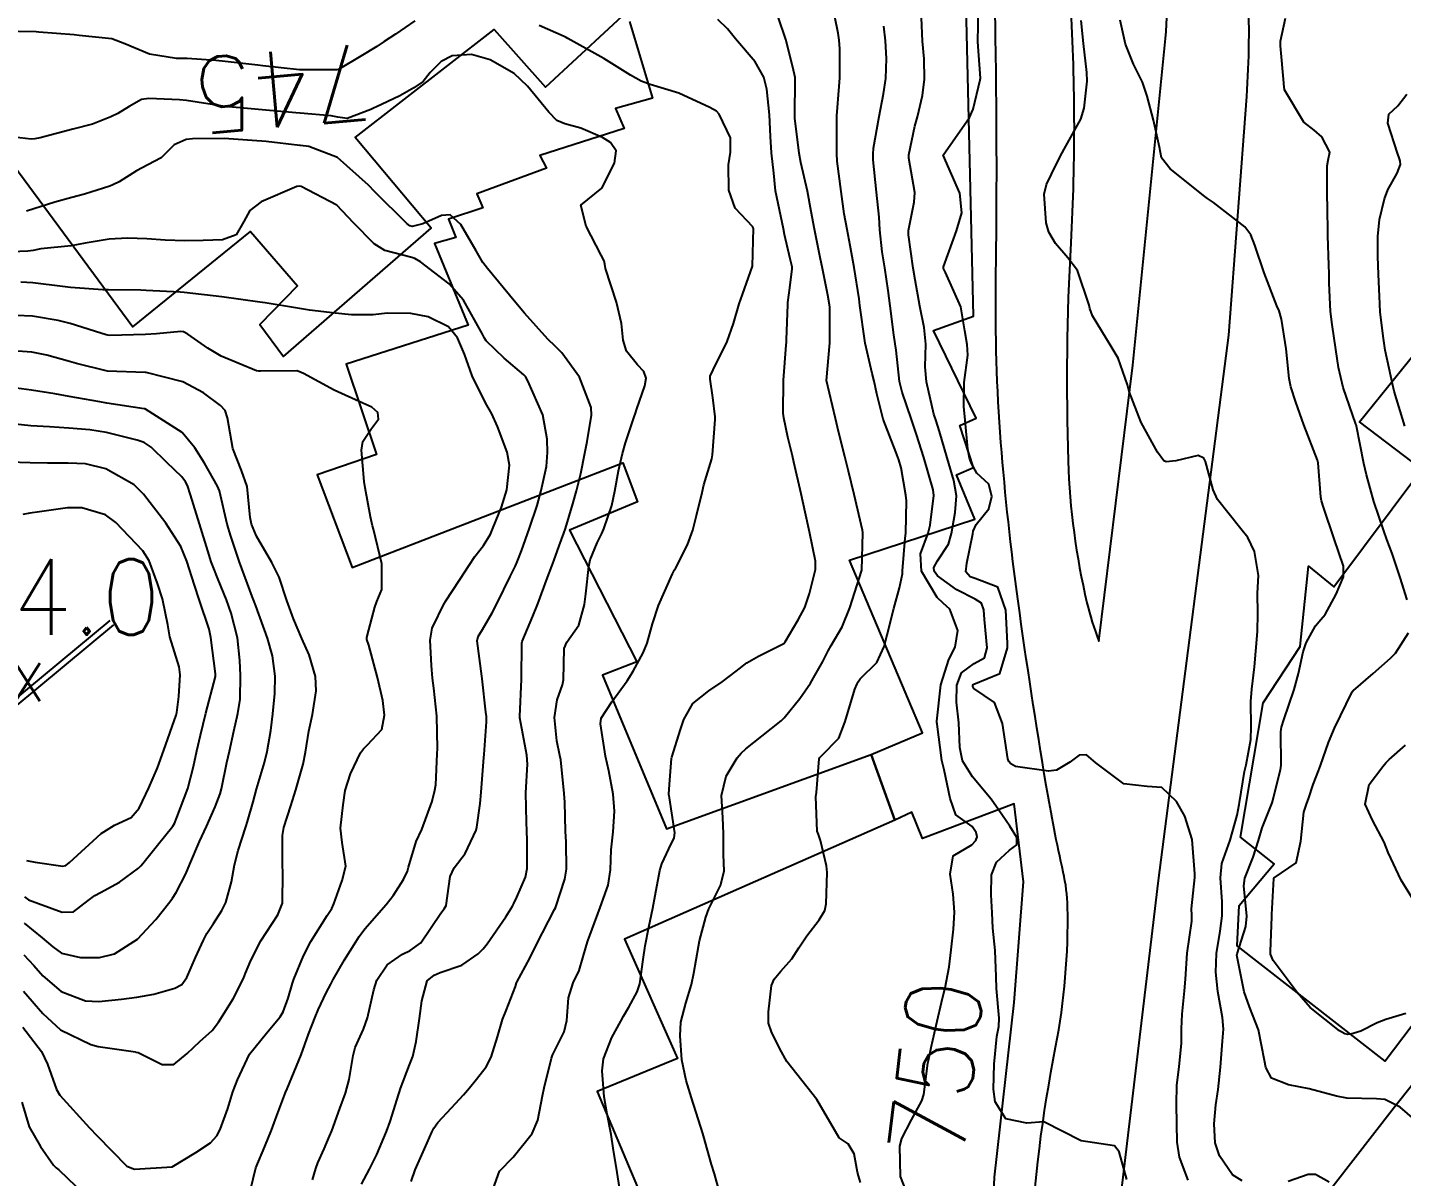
# Model space of a CAD drawing. Header units: metres. Extents: x 318500 to 325275, y 7408834 to 7428799.
# Drawn here: x 320211.8 to 320284.4, y 7410781.4 to 7410842.1 of the extents above; entities that cross this region are included whole.
import ezdxf
from ezdxf.enums import TextEntityAlignment as Align

# ---------------------------------------------------------------- set-up
doc = ezdxf.new("R2010")
doc.units = ezdxf.units.M
doc.header["$MEASUREMENT"] = 0
for name, color, linetype in [('Canaleta de Drenagem', 151, 'Continuous'), ('Cotas', 45, 'Continuous'), ('Curvas de Nivel 1m', 11, 'Continuous'), ('Curvas de Nivel 5m', 15, 'Continuous'), ('Edificações', 30, 'Continuous'), ('Linha Férrea', 20, 'Continuous'), ('Pontos Cotados', 45, 'Continuous'), ('Vias Primárias', 230, 'Continuous')]:
    doc.layers.add(name, color=color, linetype=linetype)
doc.styles.add('Style-STANDARD', font='STANDARD.shx')

# ---------------------------------------------------------------- blocks, each defined once
blk = doc.blocks.new('ELVTXT_87')
at = {"layer": 'Pontos Cotados', "linetype": 'Continuous', "style": 'Style-STANDARD'}
for s, height, p in [('734.0', 4, (0, 4)), ('x', 3, (0, 0))]:
    blk.add_text(s, height=height, dxfattribs=at).set_placement(p, align=Align.MIDDLE_CENTER)

msp = doc.modelspace()

# ---------------------------------------------------------------- linework, layer by layer
at = {"layer": 'Canaleta de Drenagem'}
for points in [[(320051.696, 7410943.425), (320053.393, 7410941.489), (320066.272, 7410926.663), (320080.621, 7410912.046), (320090.911, 7410901.907), (320109.28, 7410883.31), (320132.763, 7410859.36), (320142.417, 7410849.968, 0.059614), (320145.824, 7410847.365, -0.096433), (320148.149, 7410845.302), (320151.803, 7410841.344), (320162.538, 7410829.332), (320165.704, 7410826.013, 0.130609), (320166.809, 7410825.337, -0.093382), (320172.954, 7410822.171), (320174.221, 7410821.199), (320182.26, 7410815.364), (320187.71, 7410809.771), (320195.302, 7410801.585), (320198.63, 7410797.784, 0.383565), (320200.343, 7410797.58), (320216.2, 7410810.742)], [(320051.471, 7410943.227), (320053.167, 7410941.291), (320066.052, 7410926.459), (320080.409, 7410911.834), (320090.699, 7410901.694), (320109.066, 7410883.1), (320132.552, 7410859.148), (320142.208, 7410849.753, 0.059614), (320145.672, 7410847.106, -0.096877), (320147.919, 7410845.109), (320151.581, 7410841.142), (320162.317, 7410829.128), (320165.487, 7410825.806, 0.130609), (320166.723, 7410825.049, -0.093398), (320172.771, 7410821.934), (320174.042, 7410820.959), (320182.063, 7410815.136), (320187.493, 7410809.565), (320195.079, 7410801.384), (320198.405, 7410797.587, 0.385824), (320200.526, 7410797.342), (320216.392, 7410810.511)]]:
    msp.add_lwpolyline(points, format="xyb", dxfattribs=at)
at = {"layer": 'Curvas de Nivel 1m', "flags": 128}
for points, elevation in [([(320255.853, 7410781.036), (320255.748, 7410781.396), (320255.7, 7410781.595), (320255.512, 7410782.561), (320255.194, 7410783.082), (320254.733, 7410783.412), (320253.55, 7410785.43), (320251.969, 7410787.446), (320251.587, 7410788.107), (320251.145, 7410789.006), (320250.983, 7410789.459), (320250.997, 7410790.071), (320251.154, 7410791.457), (320251.299, 7410791.791), (320251.641, 7410792.209), (320252.228, 7410792.868), (320252.595, 7410793.441), (320253.019, 7410794.084), (320253.675, 7410794.929), (320253.967, 7410795.426), (320254.034, 7410795.774), (320254.097, 7410797.424), (320254.064, 7410797.773), (320253.735, 7410799.12), (320253.629, 7410799.431), (320253.562, 7410799.611), (320253.494, 7410801.433), (320253.532, 7410801.664), (320253.672, 7410803.431), (320253.709, 7410803.513), (320253.792, 7410803.596), (320254.7, 7410804.524), (320255.048, 7410805.412), (320255.549, 7410807.116), (320255.675, 7410807.402), (320255.729, 7410807.514), (320255.844, 7410807.656), (320256.714, 7410808.53), (320257.095, 7410809.382), (320257.265, 7410809.993), (320257.61, 7410811.374), (320257.911, 7410812.475), (320258.077, 7410813.21), (320258.079, 7410813.368), (320258.213, 7410815.101), (320258.24, 7410815.367), (320258.277, 7410817.065), (320258.257, 7410817.367), (320257.995, 7410818.823), (320257.871, 7410819.245), (320257.832, 7410819.373), (320257.725, 7410819.654), (320257.048, 7410821.385), (320256.712, 7410822.728), (320256.567, 7410823.392), (320256.473, 7410823.803), (320256.102, 7410825.4), (320256.082, 7410825.525), (320255.823, 7410827.404), (320255.777, 7410827.743), (320255.517, 7410829.409), (320255.31, 7410830.571), (320255.14, 7410831.415), (320254.995, 7410832.24), (320254.823, 7410833.42), (320254.617, 7410835.021), (320254.601, 7410835.424), (320254.606, 7410835.807), (320254.598, 7410837.425), (320254.721, 7410838.966), (320254.761, 7410839.423), (320254.761, 7410840.955), (320254.728, 7410841.424), (320254.669, 7410841.789), (320254.346, 7410843.43)], 749), ([(320273.174, 7410781.165), (320272.717, 7410782.376), (320272.594, 7410783.174), (320272.572, 7410784.137), (320272.548, 7410785.175), (320272.573, 7410786.167), (320272.69, 7410787.173), (320272.812, 7410788.392), (320272.819, 7410789.172), (320272.841, 7410789.942), (320272.975, 7410791.17), (320273.019, 7410791.79), (320273.12, 7410793.168), (320273.362, 7410794.849), (320273.367, 7410795.165), (320273.342, 7410795.508), (320273.511, 7410797.163), (320273.524, 7410797.352), (320273.37, 7410799.166), (320272.99, 7410800.409), (320272.546, 7410801.178), (320271.771, 7410801.921), (320270.993, 7410801.976), (320269.774, 7410802.122), (320268.295, 7410803.232), (320267.796, 7410803.648), (320267.405, 7410803.636), (320266.916, 7410803.253), (320266.217, 7410802.83), (320265.783, 7410802.787), (320264.046, 7410803.027), (320263.788, 7410803.176), (320263.688, 7410803.292), (320263.644, 7410803.44), (320263.351, 7410805.297), (320262.939, 7410806.411), (320261.838, 7410807.148), (320261.782, 7410807.264), (320261.781, 7410807.321), (320261.798, 7410807.364), (320261.841, 7410807.387), (320263.207, 7410807.942), (320263.629, 7410809.294), (320263.619, 7410809.549), (320263.537, 7410811.295), (320263.113, 7410812.503), (320261.916, 7410812.966), (320261.654, 7410813.06), (320261.422, 7410813.327), (320261.468, 7410813.786), (320261.781, 7410815.323), (320261.809, 7410815.465), (320261.958, 7410815.823), (320262.629, 7410816.651), (320262.797, 7410817.308), (320262.626, 7410817.95), (320261.992, 7410818.529), (320261.713, 7410819.04), (320261.621, 7410819.326), (320261.527, 7410819.807), (320261.384, 7410821.33), (320261.315, 7410822.056), (320261.332, 7410823.331), (320261.521, 7410824.775), (320261.497, 7410825.329), (320261.371, 7410826.05), (320261.16, 7410827.334), (320260.338, 7410829.146), (320260.232, 7410829.349), (320260.234, 7410829.442), (320260.929, 7410831.338), (320261.206, 7410832.303), (320261.096, 7410833.336), (320260.22, 7410835.35), (320261.604, 7410837.33), (320261.806, 7410837.767), (320262.178, 7410839.321), (320262.186, 7410839.407), (320262.051, 7410841.324), (320262.096, 7410843.102)], 752), ([(320232.307, 7410842.44), (320231.275, 7410841.735), (320230.691, 7410841.348), (320230.29, 7410841.092), (320229.459, 7410840.582), (320228.272, 7410839.874), (320228.188, 7410839.855), (320226.271, 7410839.848), (320226.217, 7410839.854), (320224.274, 7410840.068), (320224.008, 7410840.098), (320222.277, 7410840.296), (320221.782, 7410840.353), (320220.279, 7410840.455), (320219.713, 7410840.454), (320218.281, 7410840.676), (320216.981, 7410841.232), (320216.293, 7410841.495), (320214.576, 7410841.676), (320214.296, 7410841.696), (320212.443, 7410841.842), (320212.298, 7410841.853), (320210.405, 7410841.903)], 746), ([(320243.28, 7410779.756), (320243.003, 7410781.567), (320242.792, 7410782.85), (320242.674, 7410783.573), (320242.463, 7410784.649), (320242.309, 7410785.579), (320242.199, 7410786.952), (320242.269, 7410787.58), (320242.72, 7410788.702), (320243.192, 7410789.566), (320243.336, 7410789.832), (320243.611, 7410790.311), (320244.053, 7410791.124), (320244.19, 7410791.552), (320244.374, 7410792.824), (320244.478, 7410793.548), (320244.669, 7410794.544), (320244.881, 7410795.542), (320245.011, 7410796.219), (320245.253, 7410797.537), (320245.362, 7410797.888), (320245.727, 7410798.671), (320246.005, 7410799.259), (320246.035, 7410799.527), (320245.758, 7410801.369), (320245.735, 7410801.506), (320245.732, 7410801.53), (320245.731, 7410801.56), (320245.768, 7410802.08), (320245.868, 7410803.45), (320245.883, 7410803.529), (320246.348, 7410804.988), (320246.523, 7410805.523), (320246.99, 7410806.357), (320247.835, 7410807.037), (320248.539, 7410807.5), (320249.275, 7410808.062), (320249.855, 7410808.503), (320250.466, 7410808.866), (320251.668, 7410809.453), (320251.798, 7410809.524), (320251.872, 7410809.614), (320252.558, 7410810.775), (320252.91, 7410811.44), (320253.165, 7410812.18), (320253.469, 7410813.435), (320253.474, 7410813.888), (320253.155, 7410815.438), (320252.924, 7410816.482), (320252.711, 7410817.443), (320252.328, 7410819.115), (320252.251, 7410819.447), (320252.015, 7410820.431), (320251.8, 7410821.453), (320251.775, 7410821.713), (320251.784, 7410823.454), (320251.918, 7410825.292), (320251.936, 7410825.452), (320251.949, 7410825.585), (320252.009, 7410827.452), (320252.015, 7410827.548), (320252.123, 7410828.336), (320252.245, 7410829.343), (320252.235, 7410829.449), (320252.144, 7410829.858), (320251.844, 7410831.142), (320251.787, 7410831.456), (320251.498, 7410832.779), (320251.358, 7410833.462), (320251.278, 7410834.389), (320251.157, 7410835.466), (320251.095, 7410836.334), (320251.046, 7410837.468), (320250.901, 7410838.83), (320250.741, 7410839.473), (320250.282, 7410840.271), (320249.246, 7410841.496), (320248.823, 7410842.02), (320248.31, 7410842.51)], 747), ([(320248.385, 7410780.598), (320248.132, 7410781.501), (320247.988, 7410781.986), (320247.56, 7410783.509), (320247.522, 7410783.636), (320246.927, 7410785.516), (320246.642, 7410786.441), (320246.417, 7410787.522), (320246.319, 7410788.796), (320246.359, 7410789.522), (320246.615, 7410790.52), (320246.927, 7410791.517), (320247.052, 7410792.103), (320247.294, 7410793.514), (320247.354, 7410793.822), (320247.676, 7410795.063), (320247.838, 7410795.508), (320248.451, 7410796.746), (320248.646, 7410797.496), (320248.614, 7410798.387), (320248.613, 7410799.497), (320248.577, 7410800.326), (320248.505, 7410801.499), (320248.754, 7410802.517), (320249.342, 7410803.487), (320249.545, 7410803.733), (320249.797, 7410803.964), (320250.633, 7410804.642), (320251.663, 7410805.452), (320251.821, 7410805.6), (320252.65, 7410806.624), (320253.207, 7410807.436), (320253.446, 7410807.834), (320253.857, 7410808.582), (320254.146, 7410809.145), (320254.309, 7410809.423), (320254.885, 7410810.415), (320255.286, 7410811.409), (320255.92, 7410813.4), (320255.975, 7410815.374), (320255.972, 7410815.4), (320255.952, 7410815.522), (320255.515, 7410817.407), (320255.218, 7410818.638), (320255.024, 7410819.415), (320254.699, 7410820.741), (320254.534, 7410821.422), (320254.06, 7410823.43), (320254.225, 7410825.428), (320254.232, 7410827.304), (320254.22, 7410827.428), (320254.118, 7410827.945), (320253.822, 7410829.433), (320253.739, 7410829.839), (320253.425, 7410831.437), (320253.253, 7410832.36), (320253.053, 7410833.441), (320252.702, 7410834.956), (320252.61, 7410835.446), (320252.382, 7410837.305), (320252.375, 7410837.449), (320252.401, 7410839.315), (320252.394, 7410839.449), (320252.278, 7410840.001), (320251.907, 7410841.456), (320251.498, 7410842.648)], 748), ([(320269.918, 7410781.206), (320269.515, 7410782.668), (320269.278, 7410782.974), (320267.52, 7410783.24), (320265.535, 7410784.254), (320264.641, 7410784.171), (320263.537, 7410784.404), (320262.968, 7410785.299), (320262.879, 7410785.981), (320262.922, 7410787.3), (320263.064, 7410788.767), (320263.16, 7410789.297), (320263.178, 7410789.725), (320263.04, 7410791.299), (320263.017, 7410791.921), (320262.966, 7410793.3), (320262.85, 7410794.48), (320262.807, 7410795.303), (320262.755, 7410796.243), (320262.778, 7410797.304), (320263.046, 7410797.975), (320263.73, 7410798.612), (320264.122, 7410798.899), (320264.114, 7410799.286), (320263.746, 7410799.87), (320263.169, 7410800.714), (320262.764, 7410801.305), (320261.778, 7410802.493), (320261.242, 7410803.328), (320261.094, 7410804.037), (320261.044, 7410805.332), (320260.922, 7410806.425), (320260.942, 7410807.333), (320261.192, 7410807.988), (320261.857, 7410808.469), (320262.398, 7410808.776), (320262.542, 7410809.31), (320262.411, 7410810.794), (320262.377, 7410811.313), (320262.252, 7410811.663), (320261.906, 7410811.872), (320260.946, 7410812.37), (320259.918, 7410813.102), (320259.742, 7410813.352), (320259.735, 7410813.54), (320259.928, 7410813.897), (320260.497, 7410814.786), (320260.662, 7410815.339), (320260.85, 7410816.454), (320260.928, 7410817.336), (320260.792, 7410818.141), (320260.44, 7410819.343), (320260.021, 7410820.744), (320259.825, 7410821.352), (320259.729, 7410821.659), (320259.335, 7410823.357), (320259.269, 7410824.157), (320259.305, 7410825.358), (320259.217, 7410826.235), (320258.984, 7410827.361), (320258.737, 7410828.758), (320258.644, 7410829.365), (320258.391, 7410831.134), (320258.394, 7410831.368), (320258.692, 7410832.855), (320258.715, 7410833.365), (320258.403, 7410835.182), (320258.402, 7410835.368), (320258.73, 7410836.87), (320258.86, 7410837.364), (320259.122, 7410838.496), (320259.23, 7410839.36), (320259.214, 7410840.433), (320259.134, 7410841.362), (320259.079, 7410842.596)], 751), ([(320276.012, 7410781.125), (320275.503, 7410781.445), (320274.822, 7410782.45), (320274.59, 7410783.144), (320274.532, 7410784.149), (320274.634, 7410785.144), (320274.753, 7410785.951), (320274.871, 7410787.141), (320274.972, 7410788.517), (320275.028, 7410789.139), (320274.979, 7410789.77), (320274.726, 7410791.144), (320274.622, 7410792.169), (320274.672, 7410793.145), (320274.851, 7410794.321), (320274.96, 7410795.141), (320274.958, 7410795.874), (320274.873, 7410797.143), (320274.953, 7410797.91), (320275.381, 7410799.135), (320275.753, 7410800.463), (320275.865, 7410801.023), (320275.882, 7410801.129), (320276.148, 7410802.763), (320276.224, 7410803.126), (320276.477, 7410804.456), (320276.498, 7410805.123), (320276.486, 7410806.471), (320276.539, 7410807.123), (320276.677, 7410808.303), (320276.749, 7410809.121), (320276.835, 7410810.172), (320276.855, 7410811.12), (320276.836, 7410812.196), (320276.875, 7410813.12), (320276.665, 7410814.397), (320276.325, 7410815.126), (320275.957, 7410815.588), (320274.725, 7410817.149), (320274.487, 7410817.655), (320274.089, 7410819.159), (320274.002, 7410819.325), (320273.703, 7410819.466), (320272.518, 7410819.182), (320271.999, 7410819.13), (320271.882, 7410819.191), (320271.552, 7410819.649), (320270.678, 7410821.204), (320270.055, 7410822.847), (320269.967, 7410823.211), (320269.474, 7410824.619), (320269.101, 7410825.225), (320268.104, 7410826.858), (320267.975, 7410827.242), (320267.933, 7410827.423), (320267.311, 7410829.252), (320266.809, 7410829.923), (320266.154, 7410830.674), (320265.812, 7410831.273), (320265.671, 7410831.771), (320265.557, 7410833.276), (320265.681, 7410833.792), (320266.214, 7410834.89), (320266.342, 7410835.144), (320266.406, 7410835.267), (320266.613, 7410835.654), (320267.489, 7410837.251), (320267.671, 7410837.826), (320267.833, 7410839.247), (320267.819, 7410839.704), (320267.628, 7410841.25), (320267.514, 7410842.454)], 753), ([(320285.535, 7410784.016), (320284.376, 7410785.018), (320283.556, 7410785.438), (320283.119, 7410785.472), (320281.557, 7410785.499), (320281.009, 7410785.607), (320279.564, 7410785.992), (320278.46, 7410786.203), (320277.572, 7410786.563), (320277.268, 7410787.113), (320277.203, 7410787.495), (320276.878, 7410789.117), (320276.415, 7410790.325), (320276.122, 7410791.125), (320275.735, 7410793.053), (320275.747, 7410793.129), (320276.22, 7410794.579), (320276.261, 7410795.124), (320276.103, 7410796.727), (320276.155, 7410797.126), (320276.606, 7410798.242), (320276.886, 7410799.119), (320277.077, 7410799.786), (320277.605, 7410801.112), (320277.643, 7410801.23), (320277.77, 7410801.753), (320278.046, 7410802.846), (320278.079, 7410803.106), (320278.064, 7410804.859), (320278.095, 7410805.106), (320278.22, 7410805.5), (320278.763, 7410807.096), (320278.994, 7410807.952), (320279.241, 7410809.089), (320279.395, 7410809.57), (320279.891, 7410810.458), (320280.178, 7410810.794), (320280.412, 7410811.072), (320280.988, 7410812.141), (320281.381, 7410813.058), (320281.371, 7410813.615), (320280.875, 7410815.066), (320280.313, 7410816.737), (320280.205, 7410817.077), (320280.171, 7410817.267), (320280.03, 7410819.08), (320280.002, 7410819.215), (320279.28, 7410821.091), (320278.852, 7410822.294), (320278.592, 7410823.102), (320278.506, 7410823.545), (320278.353, 7410825.106), (320278.103, 7410826.672), (320277.975, 7410827.111), (320277.856, 7410827.371), (320277.187, 7410829.12), (320276.697, 7410830.582), (320276.471, 7410831.127), (320276.166, 7410831.548), (320274.502, 7410832.839), (320274.188, 7410833.057), (320274.048, 7410833.162), (320272.211, 7410834.618), (320271.756, 7410835.195), (320271.658, 7410835.763), (320271.343, 7410837.199), (320271.007, 7410838.454), (320270.745, 7410839.205), (320270.284, 7410840.149), (320269.861, 7410841.217), (320269.57, 7410842.479)], 754), ([(320236.435, 7410780.706), (320236.773, 7410781.651), (320237.508, 7410782.39), (320238.5, 7410783.625), (320238.807, 7410784.344), (320239.053, 7410785.617), (320239.134, 7410786.039), (320239.519, 7410787.611), (320239.582, 7410787.774), (320240.186, 7410789.012), (320240.343, 7410789.603), (320240.418, 7410790.802), (320240.667, 7410791.6), (320240.983, 7410792.253), (320241.378, 7410793.593), (320241.445, 7410793.81), (320241.668, 7410794.43), (320242.101, 7410795.584), (320242.521, 7410796.755), (320242.635, 7410797.576), (320242.675, 7410798.627), (320242.787, 7410799.574), (320242.854, 7410800.676), (320242.782, 7410801.575), (320242.552, 7410802.805), (320242.379, 7410803.581), (320242.119, 7410805.282), (320242.158, 7410805.585), (320242.706, 7410806.454), (320243.519, 7410807.565), (320243.654, 7410807.751), (320243.848, 7410808.072), (320244.375, 7410809.039), (320244.588, 7410809.549), (320244.856, 7410810.575), (320245.182, 7410811.541), (320245.917, 7410813.22), (320246.028, 7410813.419), (320246.099, 7410813.528), (320246.714, 7410814.747), (320246.988, 7410815.52), (320247.189, 7410816.291), (320247.478, 7410817.515), (320247.583, 7410817.915), (320247.998, 7410819.285), (320248.039, 7410819.509), (320248.17, 7410821.366), (320248.166, 7410821.508), (320248.045, 7410822.53), (320247.91, 7410823.511), (320247.909, 7410823.665), (320248.065, 7410823.995), (320248.814, 7410825.499), (320249.143, 7410826.445), (320249.45, 7410827.49), (320249.625, 7410827.98), (320250.14, 7410829.48), (320250.191, 7410831.48), (320250.185, 7410831.504), (320250.161, 7410831.548), (320249.222, 7410832.54), (320248.889, 7410833.5), (320248.886, 7410834.824), (320248.98, 7410835.499), (320248.981, 7410836.252), (320248.384, 7410837.508), (320248.242, 7410837.66), (320247.889, 7410837.87), (320246.256, 7410838.626), (320244.744, 7410839.071), (320244.265, 7410839.245), (320243.691, 7410839.569), (320242.283, 7410840.456), (320240.395, 7410841.513), (320240.299, 7410841.56), (320240.201, 7410841.611), (320238.877, 7410842.203)], 746), ([(320284.611, 7410821.021), (320284.058, 7410822.877), (320284.009, 7410823.031), (320283.995, 7410823.097), (320283.581, 7410825.035), (320283.48, 7410825.645), (320283.32, 7410827.038), (320283.269, 7410827.892), (320283.229, 7410829.039), (320283.194, 7410829.995), (320283.183, 7410831.04), (320283.269, 7410831.943), (320283.534, 7410833.037), (320283.723, 7410833.509), (320284.211, 7410834.397), (320284.392, 7410834.853), (320284.369, 7410835.028), (320284.333, 7410835.141), (320284.224, 7410835.453), (320283.715, 7410837.035), (320283.766, 7410837.516), (320284.254, 7410837.95), (320284.727, 7410838.559)], 756), ([(320229.482, 7410780.948), (320229.913, 7410781.744), (320230.292, 7410782.528), (320230.803, 7410783.731), (320230.996, 7410784.26), (320231.465, 7410785.721), (320231.483, 7410785.789), (320231.554, 7410786.015), (320232.03, 7410787.256), (320232.204, 7410787.711), (320232.375, 7410788.496), (320232.548, 7410789.706), (320232.67, 7410790.648), (320232.961, 7410791.7), (320233.32, 7410792.01), (320233.637, 7410792.134), (320234.787, 7410792.535), (320235.652, 7410793.128), (320235.92, 7410793.402), (320236.129, 7410793.663), (320237.107, 7410795.081), (320237.458, 7410795.643), (320237.533, 7410795.792), (320237.687, 7410796.117), (320238.15, 7410797.187), (320238.242, 7410797.632), (320238.244, 7410799.12), (320238.225, 7410799.633), (320238.202, 7410800.09), (320238.174, 7410801.634), (320238.255, 7410803.161), (320238.224, 7410803.633), (320237.86, 7410805.599), (320237.859, 7410805.639), (320237.859, 7410805.678), (320237.933, 7410807.639), (320237.954, 7410809.553), (320237.975, 7410809.638), (320238.542, 7410810.978), (320238.803, 7410811.626), (320239.313, 7410813.018), (320239.539, 7410813.616), (320239.643, 7410813.896), (320239.936, 7410814.691), (320240.185, 7410815.369), (320240.266, 7410815.607), (320240.654, 7410816.919), (320240.849, 7410817.601), (320241.075, 7410818.513), (320241.291, 7410819.597), (320241.405, 7410820.201), (320241.636, 7410821.594), (320241.619, 7410822.011), (320241.004, 7410823.601), (320240.073, 7410824.894), (320239.713, 7410825.252), (320239.328, 7410825.621), (320238.1, 7410826.986), (320237.547, 7410827.648), (320236.135, 7410829.345), (320235.897, 7410829.672), (320235.539, 7410830.283), (320234.741, 7410831.684), (320234.168, 7410832.195), (320233.71, 7410832.154), (320232.726, 7410831.712), (320232.159, 7410831.578), (320232.036, 7410831.599), (320231.878, 7410831.724), (320230.185, 7410833.398), (320229.854, 7410833.753), (320228.212, 7410835.211), (320226.709, 7410835.793), (320226.267, 7410835.846), (320226.221, 7410835.853), (320224.452, 7410836.056), (320224.222, 7410836.079), (320223.95, 7410836.105), (320222.224, 7410836.217), (320220.552, 7410836.204), (320220.223, 7410836.162), (320219.582, 7410835.89), (320218.904, 7410835.206), (320218.204, 7410834.838), (320217.597, 7410834.518), (320216.678, 7410833.925), (320216.349, 7410833.767), (320216.187, 7410833.709), (320214.852, 7410833.278), (320214.177, 7410833.099), (320213.284, 7410832.863), (320212.168, 7410832.508), (320211.78, 7410832.38)], 744), ([(320226.898, 7410781.192), (320227.065, 7410781.776), (320227.179, 7410782.09), (320227.506, 7410782.83), (320227.799, 7410783.484), (320227.915, 7410783.766), (320228.343, 7410784.957), (320228.639, 7410785.759), (320228.832, 7410786.486), (320229.041, 7410787.755), (320229.159, 7410788.179), (320229.594, 7410789.152), (320229.801, 7410789.747), (320230.138, 7410791.226), (320230.291, 7410791.74), (320230.834, 7410792.54), (320231.651, 7410793.106), (320232.059, 7410793.309), (320232.616, 7410793.706), (320233.676, 7410795.273), (320233.851, 7410795.515), (320233.968, 7410795.687), (320234.17, 7410797.218), (320234.384, 7410797.683), (320234.959, 7410798.44), (320235.553, 7410799.672), (320235.586, 7410799.827), (320235.754, 7410801.078), (320235.813, 7410801.669), (320235.95, 7410803.505), (320235.961, 7410803.667), (320236.097, 7410805.384), (320236.088, 7410805.666), (320236.063, 7410805.907), (320235.859, 7410807.67), (320235.842, 7410807.797), (320235.597, 7410809.673), (320235.651, 7410809.894), (320235.879, 7410810.264), (320236.396, 7410811.158), (320236.652, 7410811.659), (320237.335, 7410813.069), (320237.62, 7410813.645), (320237.714, 7410813.852), (320237.932, 7410814.421), (320238.257, 7410815.324), (320238.367, 7410815.634), (320238.764, 7410816.832), (320238.982, 7410817.625), (320239.258, 7410818.887), (320239.318, 7410819.62), (320239.292, 7410820.339), (320239.075, 7410821.624), (320238.279, 7410823.414), (320238.149, 7410823.639), (320238.108, 7410823.687), (320238.061, 7410823.728), (320237.02, 7410824.606), (320236.079, 7410825.533), (320235.986, 7410825.671), (320235.877, 7410825.878), (320234.871, 7410827.682), (320234.123, 7410828.548), (320232.605, 7410829.713), (320232.31, 7410829.885), (320232.142, 7410829.929), (320230.716, 7410830.312), (320230.149, 7410830.652), (320229.069, 7410831.761), (320228.174, 7410832.692), (320226.305, 7410833.681), (320226.189, 7410833.711), (320226.071, 7410833.685), (320224.176, 7410832.876), (320223.589, 7410832.415), (320223.275, 7410831.839), (320222.865, 7410831.131), (320222.15, 7410830.873), (320221.123, 7410830.839), (320220.149, 7410830.811), (320219.106, 7410830.852), (320218.15, 7410830.929), (320217.119, 7410830.951), (320216.15, 7410830.904), (320214.89, 7410830.691), (320214.146, 7410830.555), (320212.543, 7410830.383), (320212.143, 7410830.306), (320211.859, 7410830.277), (320210.142, 7410830.202)], 743), ([(320223.472, 7410780.076), (320223.896, 7410781.824), (320224.374, 7410782.95), (320224.733, 7410783.812), (320224.939, 7410784.399), (320225.471, 7410785.801), (320225.552, 7410785.989), (320226.29, 7410787.789), (320226.694, 7410788.891), (320227.042, 7410789.778), (320227.205, 7410790.177), (320227.619, 7410791.07), (320227.868, 7410791.526), (320227.996, 7410791.766), (320228.589, 7410792.817), (320229.178, 7410793.755), (320229.371, 7410794.045), (320229.667, 7410794.443), (320230.788, 7410795.733), (320231.177, 7410796.238), (320231.7, 7410797.056), (320231.919, 7410797.505), (320231.977, 7410797.716), (320232.382, 7410799.059), (320232.669, 7410799.706), (320233.197, 7410801.141), (320233.348, 7410801.696), (320233.405, 7410802.056), (320233.492, 7410803.694), (320233.502, 7410803.987), (320233.472, 7410805.695), (320233.3, 7410807.164), (320233.242, 7410807.699), (320233.185, 7410808.365), (320233.107, 7410809.701), (320233.228, 7410810.351), (320233.871, 7410811.69), (320233.9, 7410811.737), (320234.685, 7410812.91), (320235.182, 7410813.677), (320235.478, 7410814.123), (320235.936, 7410814.711), (320236.294, 7410815.316), (320236.448, 7410815.663), (320236.892, 7410816.73), (320237.163, 7410817.652), (320237.301, 7410818.958), (320237.188, 7410819.652), (320236.68, 7410821), (320236.381, 7410821.665), (320236.039, 7410822.254), (320235.334, 7410823.677), (320234.936, 7410824.817), (320234.561, 7410825.685), (320234.089, 7410826.268), (320233.004, 7410826.798), (320232.099, 7410826.98), (320230.842, 7410826.995), (320230.097, 7410826.896), (320228.957, 7410826.901), (320228.098, 7410826.997), (320226.746, 7410827.144), (320226.102, 7410827.255), (320224.396, 7410827.535), (320224.106, 7410827.576), (320222.11, 7410827.85), (320220.113, 7410828.084), (320219.896, 7410828.101), (320218.114, 7410828.19), (320217.824, 7410828.204), (320216.114, 7410828.222), (320215.82, 7410828.229), (320214.116, 7410828.353), (320213.684, 7410828.399), (320212.119, 7410828.593), (320211.492, 7410828.624)], 742), ([(320211.589, 7410789.26), (320212.581, 7410787.975), (320212.896, 7410787.302), (320213.372, 7410785.963), (320213.545, 7410785.659), (320215.105, 7410783.936), (320215.514, 7410783.509), (320217.091, 7410781.914), (320217.488, 7410781.754), (320219.49, 7410781.88), (320220.737, 7410782.626), (320221.509, 7410783.137), (320221.849, 7410783.513), (320222.021, 7410783.845), (320222.421, 7410784.957), (320222.696, 7410785.839), (320222.928, 7410786.464), (320223.57, 7410787.83), (320224.473, 7410788.93), (320225.197, 7410789.806), (320225.351, 7410790.056), (320225.615, 7410790.789), (320225.847, 7410791.577), (320225.917, 7410791.796), (320226.413, 7410793.024), (320226.811, 7410793.783), (320227.674, 7410795.162), (320227.913, 7410795.533), (320228.025, 7410795.767), (320228.463, 7410796.998), (320228.653, 7410797.761), (320228.473, 7410799.018), (320228.383, 7410799.764), (320228.515, 7410801), (320228.623, 7410801.761), (320228.897, 7410802.635), (320229.437, 7410803.754), (320229.583, 7410803.962), (320229.796, 7410804.168), (320230.557, 7410804.99), (320230.694, 7410805.737), (320230.605, 7410806.515), (320230.339, 7410807.743), (320229.865, 7410809.441), (320229.771, 7410809.751), (320229.767, 7410809.856), (320229.878, 7410810.256), (320230.188, 7410811.453), (320230.297, 7410811.744), (320230.555, 7410812.389), (320230.564, 7410813.74), (320230.116, 7410815.579), (320230.067, 7410815.748), (320229.957, 7410816.229), (320229.685, 7410817.753), (320229.634, 7410818.103), (320229.487, 7410819.755), (320229.553, 7410820.209), (320230.017, 7410820.897), (320230.386, 7410821.384), (320230.353, 7410821.745), (320230.034, 7410822.015), (320229.558, 7410822.234), (320228.047, 7410822.923), (320226.418, 7410823.795), (320226.173, 7410823.91), (320226.061, 7410823.935), (320224.154, 7410823.922), (320224.061, 7410823.919), (320223.946, 7410823.947), (320222.069, 7410824.726), (320221.361, 7410825.149), (320220.313, 7410825.876), (320220.082, 7410825.999), (320219.946, 7410826.018), (320218.648, 7410825.901), (320218.08, 7410825.864), (320216.19, 7410825.818), (320216.079, 7410825.822), (320215.991, 7410825.843), (320215.717, 7410825.935), (320214.087, 7410826.451), (320213.452, 7410826.607), (320212.093, 7410826.827), (320211.23, 7410826.861)], 741), ([(320211.641, 7410793.069), (320212.167, 7410792.514), (320212.655, 7410791.975), (320213.618, 7410791.13), (320214.911, 7410790.64), (320215.61, 7410790.603), (320216.803, 7410790.727), (320217.614, 7410790.845), (320218.512, 7410791.001), (320219.622, 7410791.316), (320219.984, 7410791.515), (320220.26, 7410791.871), (320220.719, 7410792.942), (320221.13, 7410793.858), (320221.313, 7410794.197), (320221.663, 7410794.734), (320222.105, 7410795.414), (320222.32, 7410795.844), (320222.61, 7410796.927), (320222.777, 7410797.839), (320222.975, 7410798.583), (320223.367, 7410799.834), (320223.454, 7410800.122), (320223.753, 7410801.156), (320223.943, 7410801.827), (320224.356, 7410803.247), (320224.503, 7410803.819), (320224.69, 7410804.934), (320224.797, 7410805.815), (320224.906, 7410806.889), (320224.92, 7410807.814), (320224.785, 7410808.887), (320224.525, 7410809.82), (320223.895, 7410811.522), (320223.781, 7410811.831), (320223.709, 7410812.024), (320223.048, 7410813.839), (320222.584, 7410815.2), (320222.39, 7410815.846), (320221.976, 7410817.599), (320221.883, 7410817.851), (320221.187, 7410819.057), (320220.686, 7410819.87), (320220.012, 7410820.685), (320218.081, 7410821.909), (320218.03, 7410821.927), (320218.009, 7410821.932), (320216.035, 7410822.242), (320215.665, 7410822.306), (320214.039, 7410822.584), (320213.287, 7410822.725), (320212.044, 7410822.928), (320210.985, 7410823.062)], 739), ([(320211.661, 7410794.744), (320212.617, 7410793.975), (320213.172, 7410793.494), (320213.642, 7410793.156), (320214.637, 7410792.942), (320215.64, 7410792.935), (320216.436, 7410793.128), (320217.65, 7410793.91), (320218.612, 7410794.95), (320219.357, 7410795.885), (320219.494, 7410796.072), (320219.687, 7410796.373), (320220.21, 7410797.365), (320220.417, 7410797.869), (320220.927, 7410799.062), (320221.303, 7410799.857), (320221.75, 7410800.895), (320222.022, 7410801.583), (320222.095, 7410801.847), (320222.377, 7410803.248), (320222.508, 7410803.843), (320222.746, 7410804.901), (320222.959, 7410805.839), (320223.08, 7410806.585), (320223.093, 7410807.837), (320223.055, 7410808.635), (320222.93, 7410809.839), (320222.604, 7410811.128), (320222.345, 7410811.846), (320221.911, 7410812.916), (320221.641, 7410813.577), (320221.543, 7410813.856), (320221.359, 7410814.429), (320220.918, 7410815.865), (320220.455, 7410817.391), (320220.291, 7410817.875), (320220.189, 7410818.084), (320219.985, 7410818.345), (320219.204, 7410819.104), (320218.376, 7410819.904), (320218.004, 7410820.152), (320217.64, 7410820.279), (320216.011, 7410820.687), (320215.135, 7410820.822), (320214.014, 7410820.915), (320213.006, 7410820.984), (320212.016, 7410821.041), (320210.865, 7410821.154)], 738), ([(320211.682, 7410796.137), (320211.888, 7410795.987), (320213.671, 7410795.337), (320214.265, 7410795.357), (320215.036, 7410795.94), (320215.402, 7410796.217), (320215.687, 7410796.378), (320216.69, 7410796.925), (320217.706, 7410797.654), (320217.833, 7410797.784), (320217.929, 7410797.907), (320218.703, 7410798.879), (320219.512, 7410799.883), (320219.599, 7410800.015), (320219.737, 7410800.332), (320220.307, 7410801.872), (320220.608, 7410803.037), (320220.79, 7410803.865), (320220.982, 7410804.683), (320221.264, 7410805.858), (320221.768, 7410807.78), (320221.78, 7410807.851), (320221.771, 7410807.921), (320221.533, 7410809.855), (320221.44, 7410810.293), (320220.912, 7410811.865), (320220.655, 7410812.616), (320220.256, 7410813.875), (320219.932, 7410814.667), (320219.142, 7410815.892), (320217.973, 7410817.425), (320217.469, 7410817.915), (320215.983, 7410818.765), (320214.908, 7410819.025), (320213.987, 7410819.066), (320212.897, 7410819.065), (320211.986, 7410819.078), (320210.867, 7410819.121)], 737), ([(320211.792, 7410798.07), (320212.237, 7410797.982), (320213.707, 7410797.76), (320213.865, 7410797.801), (320214.06, 7410797.955), (320215.726, 7410799.49), (320216.433, 7410799.923), (320217.307, 7410800.343), (320217.744, 7410800.832), (320218.091, 7410801.569), (320218.245, 7410801.903), (320218.707, 7410802.965), (320219.034, 7410803.891), (320219.688, 7410805.752), (320219.722, 7410805.881), (320219.829, 7410806.73), (320219.897, 7410807.879), (320219.846, 7410808.297), (320219.362, 7410809.888), (320219.251, 7410810.518), (320218.975, 7410811.894), (320218.71, 7410812.7), (320218.263, 7410813.905), (320217.928, 7410814.432), (320216.506, 7410815.924), (320215.954, 7410816.324), (320214.707, 7410816.698), (320213.958, 7410816.711), (320212.463, 7410816.49), (320211.954, 7410816.426), (320211.598, 7410816.349)], 736), ([(320285.68, 7410795), (320284.417, 7410797.019), (320283.732, 7410798.491), (320283.518, 7410799.032), (320282.9, 7410800.187), (320282.524, 7410801.042), (320282.738, 7410802.077), (320283.448, 7410803.033), (320283.607, 7410803.218), (320283.796, 7410803.407), (320284.659, 7410804.165)], 756), ([(320211.54, 7410785.293), (320211.919, 7410783.984), (320212.532, 7410782.947), (320213.22, 7410781.964), (320213.344, 7410781.818), (320213.487, 7410781.708), (320214.388, 7410780.856)], 742), ([(320280.62, 7410781.063), (320279.895, 7410781.465), (320279.504, 7410781.461), (320278.446, 7410781.096)], 753)]:
    msp.add_lwpolyline(points, dxfattribs=dict(at, elevation=elevation))
at = {"layer": 'Curvas de Nivel 5m', "flags": 128}
for points, elevation in [([(320284.737, 7410811.846), (320284.367, 7410813.023), (320283.939, 7410814.289), (320283.668, 7410815.033), (320283.503, 7410815.488), (320282.985, 7410817.04), (320282.597, 7410818.441), (320282.452, 7410819.045), (320282.064, 7410821.016), (320282.054, 7410821.05), (320282.031, 7410821.122), (320281.359, 7410823.061), (320281.118, 7410824.112), (320280.975, 7410825.067), (320280.769, 7410826.401), (320280.695, 7410827.071), (320280.624, 7410828.581), (320280.611, 7410829.073), (320280.595, 7410829.524), (320280.551, 7410831.074), (320280.521, 7410832.738), (320280.518, 7410833.075), (320280.515, 7410834.776), (320280.571, 7410835.075), (320280.657, 7410835.506), (320280.232, 7410836.311), (320279.821, 7410836.671), (320279.277, 7410837.094), (320278.265, 7410838.803), (320278.222, 7410839.11), (320278.218, 7410839.163), (320278.045, 7410841.113), (320278.046, 7410841.369), (320278.315, 7410842.589)], 755), ([(320258.292, 7410780.558), (320257.958, 7410781.365), (320257.924, 7410782.958), (320258.042, 7410783.365), (320258.546, 7410784.349), (320259.09, 7410785.355), (320259.208, 7410785.701), (320259.415, 7410787.352), (320259.44, 7410787.493), (320259.588, 7410788.181), (320259.848, 7410789.346), (320260.185, 7410790.778), (320260.319, 7410791.34), (320260.542, 7410792.442), (320260.65, 7410793.335), (320260.762, 7410794.425), (320260.818, 7410795.333), (320260.752, 7410796.277), (320260.595, 7410797.337), (320260.748, 7410798.311), (320261.734, 7410798.899), (320261.942, 7410799.112), (320262.016, 7410799.316), (320261.964, 7410799.539), (320261.745, 7410799.863), (320260.891, 7410800.472), (320260.586, 7410801.338), (320260.277, 7410802.848), (320260.15, 7410803.345), (320259.897, 7410805.271), (320259.89, 7410805.349), (320259.892, 7410805.42), (320260.101, 7410807.346), (320260.515, 7410808.685), (320260.86, 7410809.335), (320260.997, 7410810.22), (320260.579, 7410811.34), (320260.226, 7410811.668), (320259.906, 7410811.959), (320259.084, 7410813.358), (320259.029, 7410814.264), (320259.42, 7410815.355), (320259.531, 7410815.78), (320259.72, 7410817.353), (320259.691, 7410817.645), (320259.197, 7410819.358), (320258.806, 7410820.574), (320258.542, 7410821.365), (320258.052, 7410822.814), (320257.918, 7410823.372), (320257.73, 7410825.028), (320257.682, 7410825.376), (320257.612, 7410825.852), (320257.427, 7410827.38), (320257.317, 7410828.187), (320257.131, 7410829.385), (320256.994, 7410830.233), (320256.88, 7410831.389), (320256.839, 7410832.059), (320256.7, 7410833.392), (320256.522, 7410835.089), (320256.516, 7410835.396), (320256.546, 7410835.718), (320256.834, 7410837.391), (320257.061, 7410838.585), (320257.183, 7410839.386), (320257.223, 7410840.448), (320257.174, 7410841.387), (320257.079, 7410842.16)], 750), ([(320232.102, 7410781.099), (320232.33, 7410781.708), (320232.956, 7410783.14), (320233.205, 7410783.695), (320233.309, 7410783.907), (320233.528, 7410784.215), (320234.239, 7410784.983), (320234.884, 7410785.677), (320235.185, 7410786.045), (320235.563, 7410786.508), (320236.081, 7410787.153), (320236.346, 7410787.659), (320236.678, 7410788.741), (320236.942, 7410789.65), (320237.123, 7410790.131), (320237.627, 7410791.41), (320237.68, 7410791.589), (320237.701, 7410791.639), (320238.378, 7410792.9), (320238.74, 7410793.624), (320239.679, 7410795.473), (320239.729, 7410795.56), (320239.746, 7410795.609), (320240.226, 7410797.081), (320240.32, 7410797.604), (320240.296, 7410799.04), (320240.26, 7410799.605), (320240.223, 7410801.137), (320240.199, 7410801.606), (320240.013, 7410803.382), (320239.974, 7410803.608), (320239.802, 7410804.383), (320239.683, 7410805.612), (320239.829, 7410806.556), (320240.106, 7410807.339), (320240.158, 7410807.607), (320240.2, 7410809.271), (320240.342, 7410809.605), (320240.978, 7410810.505), (320241.266, 7410811.596), (320241.346, 7410812.155), (320241.494, 7410813.594), (320241.571, 7410813.948), (320241.939, 7410814.857), (320242.181, 7410815.352), (320242.283, 7410815.585), (320242.713, 7410816.834), (320242.88, 7410817.576), (320243.069, 7410818.652), (320243.276, 7410819.571), (320243.436, 7410820.141), (320243.918, 7410821.562), (320243.943, 7410821.649), (320244.036, 7410821.937), (320244.452, 7410823.156), (320244.519, 7410823.553), (320244.41, 7410823.901), (320244.067, 7410824.254), (320243.48, 7410824.975), (320243.317, 7410825.571), (320243.22, 7410826.447), (320242.962, 7410827.577), (320242.378, 7410829.345), (320242.338, 7410829.587), (320242.315, 7410829.76), (320242.145, 7410830.062), (320241.35, 7410831.598), (320241.077, 7410832.7), (320242.19, 7410833.59), (320242.863, 7410834.928), (320242.95, 7410835.579), (320242.646, 7410836.005), (320242.227, 7410836.281), (320241.072, 7410836.761), (320240.234, 7410836.998), (320239.802, 7410837.183), (320239.379, 7410837.623), (320238.26, 7410838.996), (320237.553, 7410839.651), (320236.281, 7410840.379), (320235.302, 7410840.663), (320234.284, 7410840.599), (320233.689, 7410840.289), (320233.108, 7410839.707), (320232.74, 7410839.235), (320232.258, 7410838.897), (320231.504, 7410838.478), (320230.242, 7410837.871), (320230.156, 7410837.836), (320229.979, 7410837.753), (320228.727, 7410837.273), (320228.236, 7410837.345), (320227.879, 7410837.418), (320226.238, 7410837.565), (320226.018, 7410837.584), (320224.239, 7410837.742), (320223.082, 7410837.842), (320222.241, 7410837.921), (320222.16, 7410837.932), (320220.245, 7410838.235), (320219.862, 7410838.27), (320218.246, 7410838.329), (320217.869, 7410838.291), (320217.209, 7410837.92), (320216.609, 7410837.553), (320216.234, 7410837.366), (320215.265, 7410836.979), (320214.228, 7410836.713), (320212.5, 7410836.263), (320212.222, 7410836.198), (320212.025, 7410836.189), (320210.224, 7410836.396)], 745), ([(320211.618, 7410791.163), (320212.64, 7410789.974), (320213.587, 7410789.121), (320215.182, 7410788.33), (320215.574, 7410788.23), (320217.54, 7410787.941), (320217.57, 7410787.94), (320217.686, 7410787.908), (320218.961, 7410787.287), (320219.564, 7410787.283), (320220.277, 7410787.869), (320220.948, 7410788.491), (320221.588, 7410789.075), (320221.932, 7410789.51), (320222.149, 7410789.845), (320222.701, 7410790.752), (320223.248, 7410791.834), (320223.361, 7410792.104), (320223.64, 7410792.783), (320224.166, 7410793.822), (320225.057, 7410795.195), (320225.309, 7410795.806), (320225.336, 7410797.437), (320225.319, 7410797.806), (320225.309, 7410799.381), (320225.387, 7410799.805), (320225.752, 7410800.954), (320226.02, 7410801.796), (320226.411, 7410803.16), (320226.521, 7410803.789), (320226.699, 7410804.894), (320226.905, 7410805.784), (320227.086, 7410807.034), (320227.051, 7410807.782), (320226.716, 7410808.928), (320226.332, 7410809.793), (320225.886, 7410810.835), (320225.538, 7410811.805), (320225.133, 7410813.032), (320224.756, 7410813.817), (320223.941, 7410815.205), (320223.666, 7410815.833), (320223.599, 7410816.19), (320223.437, 7410817.835), (320223.148, 7410818.679), (320222.69, 7410819.843), (320222.409, 7410821.462), (320222.281, 7410821.847), (320222.034, 7410822.107), (320221.135, 7410822.773), (320220.052, 7410823.367), (320218.111, 7410823.857), (320218.059, 7410823.862), (320216.06, 7410823.93), (320214.435, 7410824.326), (320214.065, 7410824.431), (320212.862, 7410824.772), (320212.069, 7410824.923), (320211.075, 7410824.995)], 740), ([(320284.66, 7410789.968), (320283.61, 7410789.666), (320283.152, 7410789.49), (320282.283, 7410789.043), (320281.768, 7410788.878), (320281.598, 7410788.861), (320281.449, 7410788.902), (320281.157, 7410789.057), (320279.618, 7410790.299), (320278.934, 7410791.09), (320277.655, 7410792.78), (320277.52, 7410793.111), (320277.512, 7410793.261), (320277.579, 7410795.111), (320277.585, 7410795.208), (320277.697, 7410797.11), (320277.71, 7410797.141), (320278.877, 7410797.938), (320279.124, 7410799.089), (320279.277, 7410800.609), (320279.441, 7410801.085), (320279.527, 7410801.32), (320279.775, 7410802.081), (320280.055, 7410802.807), (320280.151, 7410803.075), (320280.576, 7410804.301), (320280.893, 7410805.064), (320281.839, 7410806.978), (320281.867, 7410807.022), (320281.903, 7410807.049), (320282.946, 7410807.947), (320283.866, 7410808.76), (320284.005, 7410808.891), (320284.13, 7410809.026), (320284.804, 7410810.099)], 755)]:
    msp.add_lwpolyline(points, dxfattribs=dict(at, elevation=elevation))
at = {"layer": 'Edificações'}
for points in [[(320210.063, 7410836.198), (320217.399, 7410826.265), (320223.613, 7410831.309), (320226.099, 7410828.431), (320224.121, 7410826.399), (320225.364, 7410824.706), (320233.161, 7410831.478), (320229.15, 7410836.275), (320236.5, 7410841.991), (320239.212, 7410838.943), (320244.234, 7410843.611)], [(320275.778, 7410746.956), (320270.224, 7410752.397), (320268.016, 7410756.709), (320263.973, 7410765.453), (320263.453, 7410768.93), (320262.586, 7410772.897), (320262.933, 7410781.326), (320263.975, 7410790.554), (320264.462, 7410796.941), (320263.976, 7410801.062), (320259.122, 7410799.227), (320258.567, 7410800.612), (320257.665, 7410800.197), (320256.417, 7410803.66), (320259.122, 7410804.816), (320255.272, 7410813.94), (320261.896, 7410816.098), (320260.925, 7410818.453), (320261.826, 7410818.834), (320261.098, 7410821.061), (320261.965, 7410821.442), (320259.711, 7410826.083), (320261.817, 7410826.838), (320261.437, 7410843.237)], [(320243.647, 7410842.406), (320244.854, 7410838.35), (320242.899, 7410837.817), (320243.361, 7410836.753), (320238.914, 7410835.326), (320239.269, 7410834.651), (320235.574, 7410833.303), (320235.894, 7410832.557), (320234.081, 7410831.954), (320234.472, 7410830.996), (320233.335, 7410830.676), (320234.909, 7410826.862), (320235.123, 7410826.364), (320228.674, 7410824.3), (320230.276, 7410819.521), (320227.141, 7410818.453), (320228.994, 7410813.542), (320243.287, 7410819.081), (320244.07, 7410817.017), (320240.472, 7410815.522), (320244.037, 7410808.565), (320242.219, 7410807.854), (320245.607, 7410799.732), (320256.417, 7410803.66), (320257.665, 7410800.197), (320243.375, 7410793.896), (320246.175, 7410787.606), (320241.933, 7410785.858), (320245.732, 7410776.861)], [(320288.191, 7410793.555), (320283.573, 7410787.463), (320275.748, 7410793.555), (320275.863, 7410795.682), (320277.707, 7410797.886), (320275.939, 7410799.289), (320277.131, 7410806.404), (320279.09, 7410809.377), (320279.526, 7410813.617), (320280.868, 7410812.53), (320285.522, 7410818.753), (320282.215, 7410821.244), (320288.137, 7410828.575)]]:
    msp.add_lwpolyline(points, dxfattribs=at)
at = {"layer": 'Linha Férrea'}
for points in [[(320278.586, 7410637.586, 0.100983), (320172.348, 7410808.477, 0.013159), (320105.116, 7410877.284), (320077.103, 7410905.542, -0.026864), (320028.438, 7410961.98, -0.102439), (319965.896, 7411094.642, -0.053533), (319954.368, 7411181.564), (319952.78, 7411225.236, -0.009762), (319952.576, 7411330.857), (319952.634, 7411390.844), (319952.34, 7411429.828, -0.008197), (319952.807, 7411504.548, -0.011538), (319954.311, 7411568.679, -0.05682), (319977.945, 7411719.71, -0.025283), (319999.761, 7411780.131, -0.012111), (320067.92, 7411932.396)], [(320282.851, 7410638.027, 0.100687), (320180.06, 7410806.177, 0.011092), (320120.466, 7410867.672, -0.002948), (320074.601, 7410914.641, -0.012103), (320041.955, 7410951.321, -0.045686), (320001.626, 7411011.637, -0.107338), (319959.135, 7411167.149, -0.013326), (319956.166, 7411264.323), (319956.87, 7411367.641), (319956.367, 7411462.441, -0.006604), (319958.562, 7411572.592, -0.050397), (319978.275, 7411705.857, -0.036163), (320008.849, 7411791.346), (320030.524, 7411841.112, -0.005892)]]:
    msp.add_lwpolyline(points, format="xyb", dxfattribs=at)
at = {"layer": 'Vias Primárias'}
for points in [[(320296.241, 7410800.295), (320284.067, 7410785.032), (320277.588, 7410776.679, -0.108915), (320276.191, 7410775.516, -0.1713), (320274.095, 7410775.225, -0.095512), (320270.719, 7410776.621, -0.296005), (320269.496, 7410779.412), (320271.592, 7410797), (320275.324, 7410825.835), (320276.258, 7410838.442, 0.031945), (320276.317, 7410844.198, 0.000606), (320275.733, 7410854.809, 0.042592), (320274.785, 7410861.472, 0.05386), (320271.314, 7410871.472, 0.048393), (320268.972, 7410875.394, 0.042006), (320262.873, 7410882.36, 0.092841), (320253.882, 7410888.285, 0.0608), (320247.148, 7410890.192, 0.068176), (320237.252, 7410890.375, 0.012987), (320228.661, 7410889.132, -0.048663), (320222.151, 7410888.659, -0.037929), (320212.401, 7410889.644, 0.012451), (320206.193, 7410890.592, -0.005721)], [(320280.847, 7410745.565, -0.047059), (320273.144, 7410752.363, -0.094524), (320269.311, 7410758.406, -0.019287), (320266.744, 7410765.705, -0.015363), (320265.438, 7410770.446, -0.074008), (320264.808, 7410777.395, -0.033613), (320266.16, 7410788.2, 0.053271), (320266.793, 7410795.599, 0.050211), (320266.567, 7410797.443, -0.013986), (320265.667, 7410802.031, -0.007152), (320264.18, 7410811.764, -0.014969), (320263.275, 7410820.158, -0.02302), (320263.005, 7410828.768, 0.008901), (320262.96, 7410843.145, 0.0372), (320261.879, 7410854.454, 0.110065), (320258.903, 7410861.715, 0.192453), (320253.223, 7410865.456, 0.125761), (320249.485, 7410865.276, 0.052639), (320246.952, 7410864.195), (320238.521, 7410857.836), (320231.668, 7410853.286), (320228.065, 7410851.756), (320215.36, 7410848.425), (320200.079, 7410845.274)], [(320266.915, 7410843.826, -0.029648), (320266.963, 7410830.701, 0.021908), (320266.826, 7410819.174, 0.049792), (320267.817, 7410811.686, 0.035518), (320268.447, 7410809.662), (320270.249, 7410824.244), (320271.963, 7410841.504, 0.080098), (320271.602, 7410847.418)]]:
    msp.add_lwpolyline(points, format="xyb", dxfattribs=at)

# ---------------------------------------------------------------- block references
at = {"layer": 'Pontos Cotados', "linetype": 'Continuous'}
msp.add_blockref('ELVTXT_87', (320211.84, 7410807.99, 733.97), dxfattribs=at)

# ---------------------------------------------------------------- texts
at = {"layer": 'Cotas', "style": 'Style-STANDARD'}
for s, rotation, p in [('745', 185.0357, (320225.321, 7410838.855, 745)), ('750', 83.01586, (320259.844, 7410787.096, 750))]:
    msp.add_text(s, height=4, rotation=rotation, dxfattribs=at).set_placement(p, align=Align.MIDDLE_CENTER)

doc.saveas('drawing.dxf')
